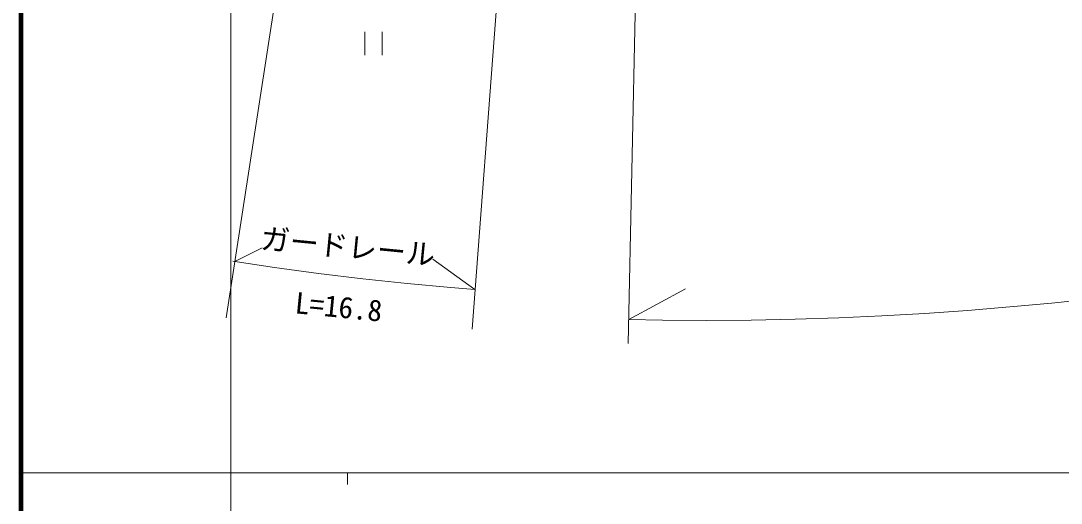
# Model space of a CAD drawing. Units: millimetres, scale not verified. Extents: x 39976 to 679596, y 19988 to 379774.
# Drawn here: x 39976 to 129061, y 202289 to 243612 of the extents above; entities that cross this region are included whole.
import ezdxf
from ezdxf.enums import TextEntityAlignment as Align

# ---------------------------------------------------------------- set-up
doc = ezdxf.new("R2010")
doc.units = ezdxf.units.MM
doc.header["$LTSCALE"] = 999.406
for name, color, linetype, lineweight in [('M-BGD', 7, 'Continuous', 13), ('M-BGD-HTXT', 7, 'Continuous', 13), ('M-STR-HTXT', 7, 'Continuous', 13), ('M-TTL', 2, 'Continuous', 140)]:
    doc.layers.add(name, color=color, linetype=linetype, lineweight=lineweight)
doc.styles.add('ＭＳ ゴシック', font='')
doc.styles.get('ＭＳ ゴシック').set_extended_font_data('MS Gothic')

msp = doc.modelspace()

# ---------------------------------------------------------------- linework, layer by layer
at = {"layer": 'M-BGD'}
for p, q in [((66691.4, 277466.7), (57557.8, 218165.9)), ((69422.1, 242658.6), (69422.1, 240659.8)), ((70921.2, 240659.8), (70921.2, 242658.6))]:
    msp.add_line(p, q, dxfattribs=at)
at = {"layer": 'M-BGD-HTXT'}
for p, q in [((57965.6, 369780.3), (57965.6, 19988.1)), ((39976.3, 204878.3), (578656.3, 204878.3)), ((67959.6, 204878.3), (67959.6, 203878.9))]:
    msp.add_line(p, q, dxfattribs=at)
at = {"layer": 'M-STR-HTXT'}
for p, q in [((78628.8, 217197.9), (82768, 272009.2)), ((91984, 215955.2), (93132.3, 271226.5)), ((58303.2, 223005.4), (60632.2, 224175.1)), ((78845.1, 220591.6), (75256.4, 223202.3)), ((92027.3, 218036), (96904.9, 220649.3))]:
    msp.add_line(p, q, dxfattribs=at)
for points in [[(58120.7, 223033), (61702.3, 222492.2), (65466.1, 221977.5), (69250.2, 221514.5), (73053.3, 221104.7), (76803.5, 220756), (78845.1, 220591.6)], [(92027.3, 218036), (94914.4, 217972.1), (98727.7, 217943.2), (102515, 217967.8), (106275.3, 218043.4), (110008.1, 218167.7), (113712.9, 218338.1), (117389.3, 218552.4), (121037.3, 218808.2), (124655.7, 219103.2), (128244.4, 219435.1), (131803.6, 219801.6)]]:
    msp.add_lwpolyline(points, dxfattribs=at)
at = {"layer": 'M-TTL'}
msp.add_line((39976.3, 379774.4), (39976.3, 19988.1), dxfattribs=at)

# ---------------------------------------------------------------- texts
at = {"layer": 'M-STR-HTXT', "style": 'ＭＳ ゴシック'}
for s, p in [('ガードレール', (75308.1, 222087.8)), ('L=16.8', (70777, 217294.1))]:
    msp.add_text(s, height=1832, rotation=354.455, dxfattribs=at).set_placement(p, align=Align.BOTTOM_RIGHT)

doc.saveas('drawing.dxf')
